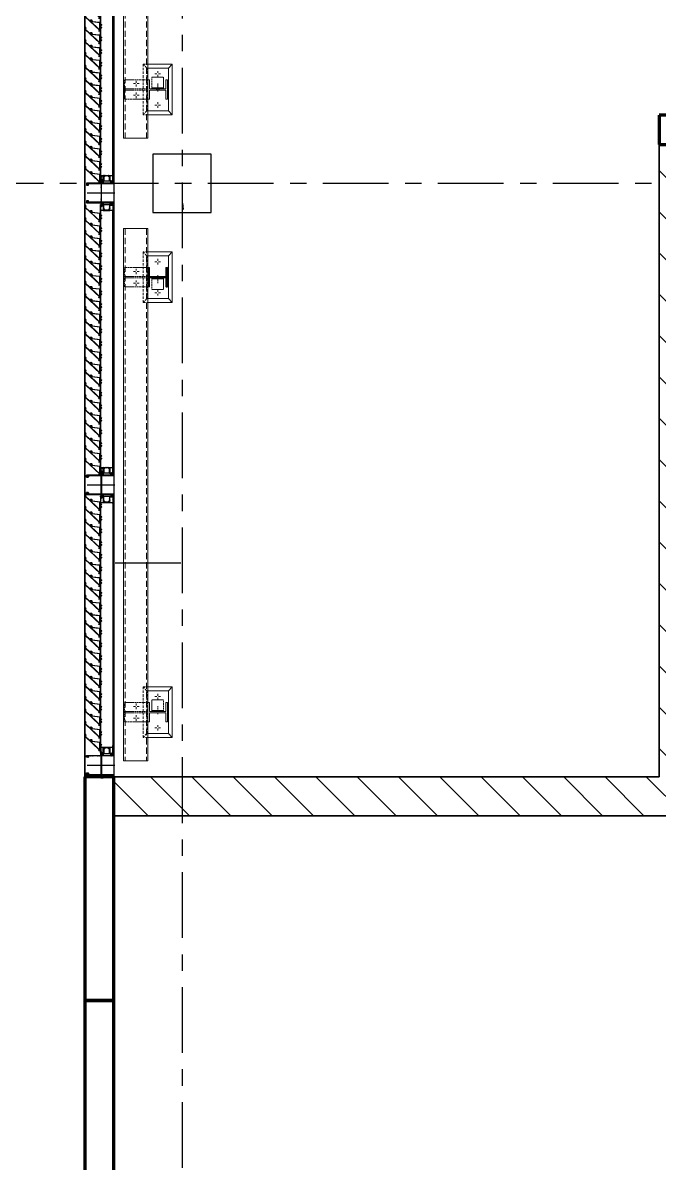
# Model space of a CAD drawing. Header units: millimetres. Extents: x -25371 to 2282244, y -90657 to 147824.
# Drawn here: x 2091231 to 2094498, y 40830 to 46690 of the extents above; entities that cross this region are included whole.
import ezdxf
from ezdxf.enums import TextEntityAlignment as Align

# ---------------------------------------------------------------- set-up
doc = ezdxf.new("R2010")
doc.units = ezdxf.units.MM
doc.set_wipeout_variables(frame=1)
for name, pattern in [('CENTER', [50.8, 31.75, -6.35, 6.35, -6.35]), ('HIDDEN', [9.525, 6.35, -3.175]), ('TA_GL_000.90000', [2.475, 0.9, -0.225, 0.225, -0.225, 0.9]), ('XKITLINE00', [0]), ('XKITLINE02', [4, 2, -2])]:
    doc.linetypes.add(name, pattern=pattern)
for name, color, linetype in [('000 - 0_SYM_DWG_GRIDLINE_MAIN_COLOR_251', 7, 'Continuous'), ('000 - 0_SYM_DWG_SLOPE-SYM_TEXT_COLOR_3', 7, 'Continuous'), ('000 - EXISTING_BUILDING_MAIN_COLOR_1', 7, 'Continuous'), ('000 - EXISTING_BUILDING_MAIN_COLOR_251', 7, 'Continuous'), ('000 - EXISTING_STEEL-STRUCTURE_CUT_COLOR_4', 7, 'Continuous'), ('000 - EXISTING_STEEL-STRUCTURE_HATCH_', 7, 'Continuous'), ('000 - EXISTING_STEEL-STRUCTURE_HIDDEN_', 7, 'Continuous'), ('000 - EXISTING_STEEL-STRUCTURE_MAIN_COLOR_1', 7, 'Continuous'), ('000 - EXISTING_STEEL-STRUCTURE_MAIN_COLOR_2', 7, 'Continuous'), ('000 - EXISTING_STEEL-STRUCTURE_MAIN_COLOR_3', 7, 'Continuous'), ('000 - EXISTING_STEEL-STRUCTURE_WIPEOUT_', 7, 'Continuous'), ('000 - GRID', 7, 'CENTER'), ('010 - ASPG_ACCESSORIES_MAIN_COLOR_1', 7, 'Continuous'), ('010 - ASPG_EXTR_MAIN_COLOR_2', 7, 'Continuous'), ('010 - ASPG_FASTERN_MAIN_COLOR_1', 7, 'Continuous'), ('010 - ASPG_FRAMING_CUT_COLOR_4', 7, 'Continuous'), ('010 - ASPG_FRAMING_HATCH_', 7, 'Continuous'), ('010 - ASPG_FRAMING_MAIN_COLOR_2', 7, 'Continuous'), ('010 - ASPG_FRAMING_SUB_COLOR_2', 7, 'Continuous'), ('010 - ASPG_FRAMING_WIPEOUT_', 7, 'Continuous'), ('BOLT & SCREW', 7, 'Continuous')]:
    doc.layers.add(name, color=color, linetype=linetype)
for name, color, linetype, plot in [('000 - EXISTING_STEEL-STRUCTURE_DEF_SUB', 7, 'Continuous', False), ('010 - ASPG_EXTR_DEF_SUB', 7, 'Continuous', False), ('010 - ASPG_FASTERN_DEF_SUB', 7, 'Continuous', False), ('010 - ASPG_FRAMING_DEF_SUB', 7, 'Continuous', False)]:
    doc.layers.add(name, color=color, linetype=linetype, plot=plot)
doc.layers.add('12-GRID', color=7, linetype='CENTER', lineweight=13)
doc.layers.add('SCREW', color=7, linetype='Continuous', lineweight=5)
doc.styles.add('Arial', font='arial.ttf', dxfattribs={"height": 300})
doc.styles.add('TA', font='', dxfattribs={"height": 4.5})
doc.styles.get('TA').set_extended_font_data('Cordia New')
pattern_1 = [(270, (1257419.24324, -520041.6224), (0.65495992507, -1.1344238721), [0.7562825814, -1.5125651628]), (30, (1257419.24324, -520041.6224), (0.65495992936, 1.1344238696), [0.7562825814, -1.5125651628]), (330, (1257419.24324, -520041.6224), (1.30991985442, -2.48e-09), [-1.5125651628, 0.7562825814])]
pattern_2 = [(315, (1257419.4929, -520021.6224), (1.3369313545, 1.3369313545), []), (45, (1257419.4929, -520021.6224), (-1.3369313545, 1.3369313545), [])]
pattern_3 = [(270, (1257419.4425, -520043.9224), (0.65495992507, -1.1344238721), [0.7562825814, -1.5125651628]), (30, (1257419.4425, -520043.9224), (0.65495992936, 1.1344238696), [0.7562825814, -1.5125651628]), (330, (1257419.4425, -520043.9224), (1.30991985442, -2.48e-09), [-1.5125651628, 0.7562825814])]
pattern_4 = [(315, (1257419.1929, -520023.9224), (1.3369313545, 1.3369313545), []), (45, (1257419.1929, -520023.9224), (-1.3369313545, 1.3369313545), [])]
pattern_5 = [(45, (-24258.22, 8816.59), (-106.066, 106.066), [])]
pattern_6 = [(50, (-30907.75, -2883.4), (728.737, -63.756), [76.2, -838.2]), (355, (-30907.75, -2883.4), (-140.972, 764.228), [60.96, -670.56]), (100.451, (-30847, -2888.7), (587.77, 700.467), [64.76, -712.36]), (46.184, (-30907.75, -2680.2), (1084.316, -168.17), [114.3, -1257.3]), (96.636, (-30817.4, -2694.2), (949.61, 989.71), [97.14, -1068.54]), (351.184, (-30907.8, -2680.2), (949.62, 989.7), [91.44, -1005.84]), (21, (-30806.15, -2731), (606.458, -409.06), [76.2, -838.2]), (326, (-30806.15, -2731), (247.208, 736.753), [60.96, -670.56]), (71.451, (-30755.6, -2765.1), (853.668, 327.685), [64.76, -712.36]), (37.5, (-30907.75, -2883.41), (12.3547, 338.2201), [33.528, -628.904, 33.528, -647.192, -673.1]), (37.5, (-30907.75, -2883.41), (12.3547, 338.2201), [-1343.152, 33.528, -639.572]), (7.5, (-30907.75, -2883.4), (267.279, 400.722), [33.528, -354.584, 33.528, -613.664, -256.54]), (7.5, (-30907.75, -2883.4), (267.279, 400.722), [-1035.304, 33.528, -223.012]), (327.5, (-31134.32, -2883.41), (542.3633, -22.9153), [33.528, -220.472, 33.528, -1810.512]), (327.5, (-31134.32, -2883.41), (542.3633, -22.9153), [-287.528, -758.952, 33.528, -1018.032]), (317.5, (-31235.9, -2883.4), (592.517, 101.707), [33.528, -296.672, 33.528, -1239.52]), (317.5, (-31235.9, -2883.4), (592.517, 101.707), [-363.728, -492.76, 33.528, -713.232])]

# ---------------------------------------------------------------- blocks, each defined once
blk = doc.blocks.new('*U2483')
at = {"layer": '12-GRID', "color": 7, "linetype": 'CENTER'}
for p, q in [((0, -6.2), (0, 2.2)), ((-4.2, -2), (4.2, -2))]:
    blk.add_line(p, q, dxfattribs=at)
at = {"layer": 'BOLT & SCREW', "color": 7}
for p, q in [((-0.6, -1.8), (-1.8, -1.6)), ((-0.6, -2.2), (-1.8, -2.4)), ((-0.5, -1.8), (-0.9, -1.6)), ((-0.5, -2.2), (-0.9, -2.4)), ((-0.2, -1.4), (-0.4, -0.2)), ((-0.2, -1.5), (-0.4, -1.1)), ((-0.2, -2.5), (-0.4, -2.9)), ((-0.2, -2.6), (-0.4, -3.8)), ((0.2, -1.4), (0.4, -0.2)), ((0.2, -1.5), (0.4, -1.1)), ((0.4, -2.9), (0.2, -2.5)), ((0.2, -2.6), (0.4, -3.8)), ((0.5, -1.8), (0.9, -1.6)), ((0.5, -2.2), (0.9, -2.4)), ((0.6, -1.8), (1.8, -1.6)), ((0.6, -2.2), (1.8, -2.4))]:
    blk.add_line(p, q, dxfattribs=at)
for points in [[(-1.8, -1.6), (-0.9, -1.6, 0.414214), (-0.4, -1.1), (-0.4, -0.2), (0.4, -0.2), (0.4, -1.1, 0.414214), (0.9, -1.6), (1.8, -1.6), (1.8, -2.4), (0.9, -2.4, 0.414214), (0.4, -2.9), (0.4, -3.8), (-0.4, -3.8), (-0.4, -2.9, 0.414214), (-0.9, -2.4), (-1.8, -2.4)], [(0.2, -2.5, -0.414214), (0.5, -2.2), (0.6, -2.2), (0.6, -1.8), (0.5, -1.8, -0.414214), (0.2, -1.5), (0.2, -1.4), (-0.2, -1.4), (-0.2, -1.5, -0.414214), (-0.5, -1.8), (-0.6, -1.8), (-0.6, -2.2), (-0.5, -2.2, -0.414214), (-0.2, -2.5), (-0.2, -2.6), (0.2, -2.6)]]:
    blk.add_lwpolyline(points, format="xyb", close=True, dxfattribs=at)
blk.add_circle((0, -2), 3.5, dxfattribs=at)
blk = doc.blocks.new('000_ASPG_TYP_FILES_20260218-010703_FRAME_EXTR_')
at = {"layer": '010 - ASPG_FRAMING_HATCH_'}
h = blk.add_hatch(dxfattribs=at)
h.set_pattern_fill('ANSI32', scale=0.1, angle=180)
edge = h.paths.add_edge_path()
edge.add_line((2, 16), (2, 2))
edge.add_line((2, 2), (39.7, 2))
edge.add_arc((39.7, 1.7), 0.3, 0, 90, ccw=False)
edge.add_line((40, 1.7), (40, 0.3))
edge.add_arc((39.7, 0.3), 0.3, -90, 0, ccw=False)
edge.add_line((39.7, 0), (0.3, 0))
edge.add_arc((0.3, 0.3), 0.3, 180, 270, ccw=False)
edge.add_line((0, 0.3), (0, 17.7))
edge.add_arc((0.3, 17.7), 0.3, 90, 180, ccw=False)
edge.add_line((0.3, 18), (22.6, 18))
edge.add_arc((22.6, 18.5), 0.5, 270, 380.20955)
edge.add_arc((26.2, 19.8), 3.35, 182.06379, 200.20955, ccw=False)
edge.add_arc((23.6, 19.7), 0.76, 2.06379, 182.06379, ccw=False)
edge.add_arc((26.2, 19.8), 1.83, 182.06379, 447.93621)
edge.add_arc((26.3, 22.4), 0.76, 87.93621, 267.93621, ccw=False)
edge.add_arc((26.2, 19.8), 3.35, 69.79045, 87.93621, ccw=False)
edge.add_arc((27.5, 23.4), 0.5, 249.79045, 360)
edge.add_line((28, 23.4), (28, 26.7))
edge.add_line((28, 26.7), (28.5, 27.2))
edge.add_line((28.5, 27.2), (28, 27.7))
edge.add_line((28, 27.7), (28, 38.6))
edge.add_line((28, 38.6), (28.5, 39.1))
edge.add_line((28.5, 39.1), (28, 39.6))
edge.add_line((28, 39.6), (28, 42.9))
edge.add_arc((27.5, 42.9), 0.5, 0, 110.20955)
edge.add_arc((26.2, 46.5), 3.35, 272.06379, 290.20955, ccw=False)
edge.add_arc((26.3, 43.9), 0.76, 92.06379, 272.06379, ccw=False)
edge.add_arc((26.2, 46.5), 1.83, 272.06379, 537.93621)
edge.add_arc((23.6, 46.6), 0.76, 177.93621, 357.93621, ccw=False)
edge.add_arc((26.2, 46.5), 3.35, 159.79045, 177.93621, ccw=False)
edge.add_arc((22.6, 47.8), 0.5, 339.79045, 450)
edge.add_line((22.6, 48.3), (0.3, 48.3))
edge.add_arc((0.3, 48.6), 0.3, 180, 270, ccw=False)
edge.add_line((0, 48.6), (0, 60))
edge.add_arc((0.3, 60), 0.3, 90, 180, ccw=False)
edge.add_line((0.3, 60.3), (5, 60.3))
edge.add_line((5, 60.3), (5, 65))
edge.add_arc((5.3, 65), 0.3, 90, 180, ccw=False)
edge.add_line((5.3, 65.3), (30, 65.3))
edge.add_line((30, 65.3), (30, 63.6))
edge.add_arc((29.7, 63.6), 0.3, -90, 0, ccw=False)
edge.add_line((29.7, 63.3), (7.3, 63.3))
edge.add_arc((7.3, 63), 0.3, 90, 180)
edge.add_line((7, 63), (7, 58.3))
edge.add_line((7, 58.3), (2.3, 58.3))
edge.add_arc((2.3, 58), 0.3, 90, 180)
edge.add_line((2, 58), (2, 50.6))
edge.add_arc((2.3, 50.6), 0.3, 180, 270)
edge.add_line((2.3, 50.3), (29.7, 50.3))
edge.add_arc((29.7, 50), 0.3, 0, 90, ccw=False)
edge.add_line((30, 50), (30, 26.7))
edge.add_line((30, 26.7), (30, 16.3))
edge.add_arc((29.7, 16.3), 0.3, -90, 0, ccw=False)
edge.add_line((29.7, 16), (2, 16))
at = {"layer": '010 - ASPG_FRAMING_CUT_COLOR_4', "color": 7}
blk.add_lwpolyline([(2, 16), (2, 2), (39.7, 2, -0.414214), (40, 1.7), (40, 0.3, -0.414214), (39.7, 0), (0.3, 0, -0.414214), (0, 0.3), (0, 17.7, -0.414214), (0.3, 18), (22.6, 18, 0.52173), (23, 18.7, -0.079342), (22.8, 19.7, -1), (24.3, 19.8, 2.296346), (26.2, 21.7, -1), (26.3, 23.2, -0.079342), (27.3, 23, 0.52173), (28, 23.4), (28, 26.7), (28.5, 27.2), (28, 27.7), (28, 38.6), (28.5, 39.1), (28, 39.6), (28, 42.9, 0.52173), (27.3, 43.3, -0.079342), (26.3, 43.1, -1), (26.2, 44.6, 2.296346), (24.3, 46.5, -1), (22.8, 46.6, -0.079342), (23, 47.6, 0.52173), (22.6, 48.3), (0.3, 48.3, -0.414214), (0, 48.6), (0, 60, -0.414214), (0.3, 60.3), (5, 60.3), (5, 65, -0.414214), (5.3, 65.3), (30, 65.3), (30, 63.6, -0.414214), (29.7, 63.3), (7.3, 63.3, 0.414214), (7, 63), (7, 58.3), (2.3, 58.3, 0.414214), (2, 58), (2, 50.6, 0.414214), (2.3, 50.3), (29.7, 50.3, -0.414214), (30, 50), (30, 26.7), (30, 16.3, -0.414214), (29.7, 16)], format="xyb", close=True, dxfattribs=at)
at = {"color": 7}
for p in [(26.2, 48.5), (26.2, 21.8)]:
    blk.add_blockref('*U2483', p, dxfattribs=at)
blk = doc.blocks.new('*U2490')
at = {"layer": '010 - ASPG_FRAMING_HATCH_', "transparency": 33554585}
h = blk.add_hatch(dxfattribs=at)
h.set_pattern_fill('ANSI32', scale=0.25)
edge = h.paths.add_edge_path()
edge.add_line((2, -50), (2, -75))
edge.add_line((2, -75), (0, -75))
edge.add_line((0, -75), (0, -49))
edge.add_arc((1, -49), 1, 90, 180, ccw=False)
edge.add_line((1, -48), (63, -48))
edge.add_arc((63, -47), 1, 270, 360)
edge.add_line((64, -47), (64, 47))
edge.add_arc((63, 47), 1, 0, 90)
edge.add_line((63, 48), (1, 48))
edge.add_arc((1, 49), 1, 180, 270, ccw=False)
edge.add_line((0, 49), (0, 75))
edge.add_line((0, 75), (2, 75))
edge.add_line((2, 75), (2, 50))
edge.add_line((2, 50), (141, 50))
edge.add_line((141, 50), (141, 41))
edge.add_arc((140, 41), 1, 270, 360, ccw=False)
edge.add_line((140, 40), (132, 40))
edge.add_arc((132, 41), 1, 180, 270, ccw=False)
edge.add_line((131, 41), (131, 47))
edge.add_arc((130, 47), 1, 0, 90)
edge.add_line((130, 48), (67, 48))
edge.add_arc((67, 47), 1, 90, 180)
edge.add_line((66, 47), (66, -47))
edge.add_arc((67, -47), 1, 180, 270)
edge.add_line((67, -48), (130, -48))
edge.add_arc((130, -47), 1, 270, 360)
edge.add_line((131, -47), (131, -41))
edge.add_arc((132, -41), 1, 90, 180, ccw=False)
edge.add_line((132, -40), (140, -40))
edge.add_arc((140, -41), 1, 0, 90, ccw=False)
edge.add_line((141, -41), (141, -50))
edge.add_line((141, -50), (2, -50))
h.paths.add_polyline_path([(139, 48), (139, 42), (133, 42), (133, 48)], flags=16)
h.paths.add_polyline_path([(139, -48), (139, -42), (133, -42), (133, -48)], flags=16)
at = {"layer": '010 - ASPG_FRAMING_HATCH_'}
h = blk.add_hatch(dxfattribs=at)
h.set_pattern_fill('ANSI37', scale=0.595498, angle=-90)
h.set_pattern_definition(pattern_4)
edge = h.paths.add_edge_path()
edge.add_ellipse((11.5, 55), major_axis=(0, -5), ratio=0.644482, start_angle=180, end_angle=360, ccw=False)
edge.add_line((11.5, 60), (2, 60))
edge.add_arc((-7.9, 55), 11.1, -26.79627, 26.79627, ccw=False)
edge.add_line((2, 50), (11.5, 50))
h = blk.add_hatch(dxfattribs=at)
h.set_pattern_fill('HONEY', scale=0.238199, angle=-90)
h.set_pattern_definition(pattern_3)
edge = h.paths.add_edge_path()
edge.add_ellipse((11.8, 55), major_axis=(0, -5), ratio=0.644482, start_angle=0, end_angle=360, ccw=False)
h = blk.add_hatch(dxfattribs=at)
h.set_pattern_fill('HONEY', scale=0.238199, angle=-90)
h.set_pattern_definition(pattern_1)
edge = h.paths.add_edge_path()
edge.add_ellipse((57.5, 55), major_axis=(0, -5), ratio=0.644482, start_angle=0, end_angle=360)
h = blk.add_hatch(dxfattribs=at)
h.set_pattern_fill('ANSI37', scale=0.595498, angle=-90)
h.set_pattern_definition(pattern_2)
edge = h.paths.add_edge_path()
edge.add_ellipse((57.8, 55), major_axis=(0, -5), ratio=0.644482, start_angle=0, end_angle=180)
edge.add_line((57.8, 60), (62, 60))
edge.add_arc((62, 60.3), 0.3, -90, 0)
edge.add_line((62.3, 60.3), (62.3, 61))
edge.add_line((62.3, 61), (61.8, 61.5))
edge.add_line((61.8, 61.5), (62.3, 62))
edge.add_line((62.3, 62), (61.8, 62.5))
edge.add_line((61.8, 62.5), (62.3, 63))
edge.add_line((62.3, 63), (61.8, 63.5))
edge.add_line((61.8, 63.5), (62.3, 64))
edge.add_line((62.3, 64), (62.3, 65))
edge.add_line((62.3, 65), (63.3, 65))
edge.add_line((63.3, 65), (63.8, 65.5))
edge.add_line((63.8, 65.5), (64.3, 65))
edge.add_line((64.3, 65), (64.8, 65.5))
edge.add_line((64.8, 65.5), (65.3, 65))
edge.add_line((65.3, 65), (65.8, 65.5))
edge.add_line((65.8, 65.5), (66.3, 65))
edge.add_line((66.3, 65), (67, 65))
edge.add_arc((67, 65.3), 0.3, -90, 0)
edge.add_line((67.3, 65.3), (67.3, 60))
edge.add_arc((77.2, 55), 11.1, 153.20373, 206.79627)
edge.add_line((67.3, 50), (57.8, 50))
h = blk.add_hatch(dxfattribs=at)
h.set_pattern_fill('ANSI37', scale=0.595498, angle=-90)
h.set_pattern_definition(pattern_4)
edge = h.paths.add_edge_path()
edge.add_ellipse((11.5, -55), major_axis=(0, 5), ratio=0.644482, start_angle=0, end_angle=180)
edge.add_line((11.5, -60), (2, -60))
edge.add_arc((-7.9, -55), 11.1, 333.20373, 386.79627)
edge.add_line((2, -50), (11.5, -50))
h = blk.add_hatch(dxfattribs=at)
h.set_pattern_fill('HONEY', scale=0.238199, angle=-90)
h.set_pattern_definition(pattern_3)
edge = h.paths.add_edge_path()
edge.add_ellipse((11.8, -55), major_axis=(0, 5), ratio=0.644482, start_angle=0, end_angle=360)
h = blk.add_hatch(dxfattribs=at)
h.set_pattern_fill('HONEY', scale=0.238199, angle=-90)
h.set_pattern_definition(pattern_1)
edge = h.paths.add_edge_path()
edge.add_ellipse((57.5, -55), major_axis=(0, 5), ratio=0.644482, start_angle=0, end_angle=360, ccw=False)
h = blk.add_hatch(dxfattribs=at)
h.set_pattern_fill('ANSI37', scale=0.595498, angle=-90)
h.set_pattern_definition(pattern_2)
edge = h.paths.add_edge_path()
edge.add_ellipse((57.8, -55), major_axis=(0, 5), ratio=0.644482, start_angle=180, end_angle=360, ccw=False)
edge.add_line((57.8, -60), (62, -60))
edge.add_arc((62, -60.3), 0.3, 360, 450, ccw=False)
edge.add_line((62.3, -60.3), (62.3, -61))
edge.add_line((62.3, -61), (61.8, -61.5))
edge.add_line((61.8, -61.5), (62.3, -62))
edge.add_line((62.3, -62), (61.8, -62.5))
edge.add_line((61.8, -62.5), (62.3, -63))
edge.add_line((62.3, -63), (61.8, -63.5))
edge.add_line((61.8, -63.5), (62.3, -64))
edge.add_line((62.3, -64), (62.3, -65))
edge.add_line((62.3, -65), (63.3, -65))
edge.add_line((63.3, -65), (63.8, -65.5))
edge.add_line((63.8, -65.5), (64.3, -65))
edge.add_line((64.3, -65), (64.8, -65.5))
edge.add_line((64.8, -65.5), (65.3, -65))
edge.add_line((65.3, -65), (65.8, -65.5))
edge.add_line((65.8, -65.5), (66.3, -65))
edge.add_line((66.3, -65), (67, -65))
edge.add_arc((67, -65.3), 0.3, 360, 450, ccw=False)
edge.add_line((67.3, -65.3), (67.3, -60))
edge.add_arc((77.2, -55), 11.1, 153.20373, 206.79627, ccw=False)
edge.add_line((67.3, -50), (57.8, -50))
at = {"layer": '010 - ASPG_FASTERN_DEF_SUB', "color": 7}
blk.add_point((0, 0), dxfattribs=at)
at = {"layer": '010 - ASPG_FRAMING_CUT_COLOR_4', "color": 7}
blk.add_lwpolyline([(2, -50), (2, -75), (0, -75), (0, -49, -0.414214), (1, -48), (63, -48, 0.414214), (64, -47), (64, 47, 0.414214), (63, 48), (1, 48, -0.414214), (0, 49), (0, 75), (2, 75), (2, 50), (141, 50), (141, 41, -0.414214), (140, 40), (132, 40, -0.414214), (131, 41), (131, 47, 0.414214), (130, 48), (67, 48, 0.414214), (66, 47), (66, -47, 0.414214), (67, -48), (130, -48, 0.414214), (131, -47), (131, -41, -0.414214), (132, -40), (140, -40, -0.414214), (141, -41), (141, -50)], format="xyb", close=True, dxfattribs=at)
for points in [[(139, 48), (139, 42), (133, 42), (133, 48)], [(139, -48), (139, -42), (133, -42), (133, -48)]]:
    blk.add_lwpolyline(points, close=True, dxfattribs=at)
at = {"layer": '010 - ASPG_FRAMING_DEF_SUB', "color": 7, "transparency": 33554508}
blk.add_line((136.5, 0), (-4.5, 0), dxfattribs=at)
at = {"layer": '010 - ASPG_FRAMING_DEF_SUB', "color": 7, "transparency": 33554457}
for points in [[(2, 50), (15, 50), (15, 60), (2, 60)], [(54.3, 50), (67.3, 50), (67.3, 65.5), (54.3, 65.5)], [(2, -50), (15, -50), (15, -60), (2, -60)], [(54.3, -50), (67.3, -50), (67.3, -65.5), (54.3, -65.5)]]:
    blk.add_lwpolyline(points, close=True, dxfattribs=at)
at = {"layer": '010 - ASPG_FRAMING_SUB_COLOR_2', "color": 7}
for points in [[(11.8, 50), (2, 50, 0.238199), (2, 60), (11.8, 60)], [(57.5, 50), (67.3, 50, -0.238199), (67.3, 60), (67.3, 65.3, -0.414214), (67, 65), (66.3, 65), (65.8, 65.5), (65.3, 65), (64.8, 65.5), (64.3, 65), (63.8, 65.5), (63.3, 65), (62.3, 65), (62.3, 64), (61.8, 63.5), (62.3, 63), (61.8, 62.5), (62.3, 62), (61.8, 61.5), (62.3, 61), (62.3, 60.3, -0.414214), (62, 60), (57.5, 60)], [(11.8, -50), (2, -50, -0.238199), (2, -60), (11.8, -60)], [(57.5, -50), (67.3, -50, 0.238199), (67.3, -60), (67.3, -65.3, 0.414214), (67, -65), (66.3, -65), (65.8, -65.5), (65.3, -65), (64.8, -65.5), (64.3, -65), (63.8, -65.5), (63.3, -65), (62.3, -65), (62.3, -64), (61.8, -63.5), (62.3, -63), (61.8, -62.5), (62.3, -62), (61.8, -61.5), (62.3, -61), (62.3, -60.3, 0.414214), (62, -60), (57.5, -60)]]:
    blk.add_lwpolyline(points, format="xyb", dxfattribs=at)
at = {"layer": '010 - ASPG_FRAMING_SUB_COLOR_2', "color": 7, "extrusion": (0, 0, -1)}
for centre, major_axis in [((11.8, 55), (0, -5)), ((57.5, -55), (0, 5))]:
    blk.add_ellipse(centre, major_axis=major_axis, ratio=0.644482, dxfattribs=at)
at = {"layer": '010 - ASPG_FRAMING_SUB_COLOR_2', "color": 7}
for centre, major_axis in [((57.5, 55), (0, -5)), ((11.8, -55), (0, 5))]:
    blk.add_ellipse(centre, major_axis=major_axis, ratio=0.644482, dxfattribs=at)
blk = doc.blocks.new('PZG35-9D5')
at = {"layer": '010 - ASPG_FASTERN_MAIN_COLOR_1', "color": 7}
for p, q in [((-1.4, 0), (-1.4, -1.1)), ((0, 3.7), (0, -10.5)), ((1.4, 0), (1.4, -0.6)), ((-1.9, -1.4), (1.9, -0.9)), ((-1.9, -1.4), (-1.4, -1.1)), ((-1.9, -1.4), (-1.4, -1.7)), ((-1.9, -2.7), (1.9, -2.2)), ((-1.9, -2.7), (-1.4, -2.4)), ((-1.9, -2.7), (-1.4, -3)), ((-1.9, -4), (-1.4, -3.7)), ((-1.9, -4), (-1, -3.9)), ((-1.9, -4), (-1.4, -4.3)), ((-1.4, -1.1), (1.4, -0.6)), ((-1.4, -1.7), (1.4, -1.2)), ((-1.4, -1.7), (-1.4, -2.4)), ((-1.4, -2.4), (1.4, -1.9)), ((-1.4, -3), (1.4, -2.5)), ((-1.4, -3), (-1.4, -3.7)), ((-1.4, -3.7), (-0.8, -3.6)), ((-1.4, -4.3), (-1.4, -8.1)), ((-1.4, -4.3), (-1.2, -4.3)), ((0, -9.5), (-1.4, -8.1)), ((0, -9.5), (1.4, -8.1)), ((0.6, -3.3), (1.4, -3.2)), ((0.7, -3.7), (1.9, -3.5)), ((0.7, -3.9), (1.4, -3.8)), ((0.7, -4.6), (1.4, -4.5)), ((0.7, -5), (1.9, -4.8)), ((0.7, -5.2), (1.4, -5.1)), ((1.9, -0.9), (1.4, -0.6)), ((1.9, -0.9), (1.4, -1.2)), ((1.4, -1.2), (1.4, -1.9)), ((1.9, -2.2), (1.4, -1.9)), ((1.9, -2.2), (1.4, -2.5)), ((1.4, -2.5), (1.4, -3.2)), ((1.9, -3.5), (1.4, -3.2)), ((1.9, -3.5), (1.4, -3.8)), ((1.4, -3.8), (1.4, -4.5)), ((1.9, -4.8), (1.4, -4.5)), ((1.9, -4.8), (1.4, -5.1)), ((1.4, -5.1), (1.4, -8.1))]:
    blk.add_line(p, q, dxfattribs=at)
blk.add_lwpolyline([(0, -9.5), (0.7, -5.2), (0.7, -3.6, 0.417657), (0.4, -3.3, 0.108102), (-0.8, -3.6), (-1.4, -4.7)], format="xyb", dxfattribs=at)
blk = doc.blocks.new('*U2484')
at = {"layer": 'SCREW', "color": 7}
blk.add_lwpolyline([(3, 1.8, 0.09906), (0.8, 2.5), (0.8, 2.3), (-0.8, 2.3), (-0.8, 2.5, 0.09906), (-3, 1.8, 0.266588), (-3.5, 1), (-3.5, 0.2, 0.414214), (-3.3, 0), (3.3, 0, 0.414214), (3.5, 0.2), (3.5, 1, 0.266588)], format="xyb", close=True, dxfattribs=at)
blk.add_blockref('PZG35-9D5', (0, 0), dxfattribs=at)
blk = doc.blocks.new('*U2491')
at = {"color": 7}
blk.add_point((0, 0), dxfattribs=at)
at = {"layer": '010 - ASPG_ACCESSORIES_MAIN_COLOR_1', "color": 7}
blk.add_lwpolyline([(-39.7, -0.6, 0.414214), (-40, -0.9), (-40, -7.4, 0.57735), (-39.7, -7.6), (-36.6, -5.8, 0.767327), (-36.8, -5.3), (-37.9, -5.3, -0.414214), (-38.2, -5), (-38.2, -2.8, -0.414214), (-38, -2.6), (-32.2, -2.6, -0.388879), (-32, -2.8), (-31.8, -4.3, 0.388879), (-31.3, -4.8), (-30.3, -4.8, 0.414214), (-30, -4.5), (-30, -2.9, -0.414214), (-29.7, -2.6), (0.4, -2.6, -0.378969), (3.4, -5.2), (8, -42.5, 0.446593), (11.6, -45.1, -0.489802), (16.1, -48.7), (16.1, -49.4, -0.18248), (15.8, -50, -0.267949), (15.3, -50.2, 1.122115), (15.1, -52.3, 0.405004), (18.1, -49.4), (18.1, -48.7, 0.489805), (11.2, -43.1, -0.446597), (9.9, -42.3), (4.9, -0.8, 0.364176), (4.6, -0.6)], format="xyb", close=True, dxfattribs=at)
at = {"layer": '010 - ASPG_EXTR_DEF_SUB', "color": 7}
for p in [(-40, -0.5), (43.4, -76.9), (43.4, -77.5)]:
    blk.add_point(p, dxfattribs=at)
at = {"layer": '010 - ASPG_EXTR_MAIN_COLOR_2', "color": 7}
blk.add_lwpolyline([(11.4, -48.2), (11.5, -47.4), (12.2, -47.6), (12.3, -46.8, -0.535538), (14.2, -49.2, 0.991572), (15.7, -49.6, 1.157025), (8.8, -48.8, -0.688558), (8.3, -49), (-17.1, -22.2), (-32.3, -6.1), (-32.3, -2.9, 0.414312), (-32.6, -2.6), (-37.5, -2.6, 0.414116), (-37.8, -2.9), (-37.8, -4.3, 0.414214), (-37.5, -4.6), (-36, -4.6, -0.205895), (-35.8, -4.7), (33.2, -77.5), (43.1, -77.5, 0.668179), (43.4, -77), (40.5, -74.2, 0.668179), (40, -74.4), (40, -76), (33.9, -76), (11.9, -52.8, -0.558354), (12.1, -52, 0.766275), (12, -50.4, -0.438583), (10.7, -48.1)], format="xyb", close=True, dxfattribs=at)
at = {"layer": 'SCREW', "color": 7, "rotation": 180}
for p in [(-21.6, -2.5), (-8.2, -2.5)]:
    blk.add_blockref('*U2484', p, dxfattribs=at)
blk = doc.blocks.new('*U338')
at = {"color": 7}
blk.add_wipeout([(1440, 4), (60, 4), (60, 69.3), (1440, 69.3)], dxfattribs=at).dxf.layer = '010 - ASPG_FRAMING_WIPEOUT_'
blk.add_point((60, 69.5), dxfattribs=at)
at = {"layer": '010 - ASPG_FRAMING_MAIN_COLOR_2', "color": 7}
blk.add_lwpolyline([(1410, 69.3), (90, 69.3), (90, 6), (1410, 6)], close=True, dxfattribs=at)
at = {"layer": '010 - ASPG_FRAMING_SUB_COLOR_2', "color": 7}
for points in [[(1440, 4), (60, 4), (60, 69.3), (1440, 69.3)], [(60, 2), (60, 4), (1440, 4), (1440, 2)]]:
    blk.add_lwpolyline(points, close=True, dxfattribs=at)
at = {"color": 7, "transparency": 33554559, "xscale": -1, "rotation": 270}
for p in [(0, 0), (1500, 0)]:
    blk.add_blockref('*U2490', p, dxfattribs=at)
at = {"color": 7, "xscale": -1, "rotation": 180}
for p in [(91.8, 69.3), (156.8, 69.3), (221.8, 69.3), (286.8, 69.3), (351.8, 69.3), (416.8, 69.3), (481.8, 69.3), (546.8, 69.3), (611.8, 69.3), (676.8, 69.3), (741.8, 69.3), (806.8, 69.3), (871.8, 69.3), (936.8, 69.3), (1001.8, 69.3), (1066.8, 69.3), (1131.8, 69.3), (1196.8, 69.3), (1261.8, 69.3), (1326.8, 69.3), (1391.8, 69.3)]:
    blk.add_blockref('*U2491', p, dxfattribs=at)
at = {"color": 7}
blk.add_blockref('000_ASPG_TYP_FILES_20260218-010703_FRAME_EXTR_', (60, 4), dxfattribs=at)
at = {"color": 7, "xscale": -1}
blk.add_blockref('000_ASPG_TYP_FILES_20260218-010703_FRAME_EXTR_', (1440, 4), dxfattribs=at)
blk = doc.blocks.new('*U337')
at = {"color": 7}
blk.add_wipeout([(1380, 4), (60, 4), (60, 69.3), (1380, 69.3)], dxfattribs=at).dxf.layer = '010 - ASPG_FRAMING_WIPEOUT_'
blk.add_point((60, 69.5), dxfattribs=at)
at = {"layer": '010 - ASPG_FRAMING_MAIN_COLOR_2', "color": 7}
blk.add_lwpolyline([(1350, 69.3), (90, 69.3), (90, 6), (1350, 6)], close=True, dxfattribs=at)
at = {"layer": '010 - ASPG_FRAMING_SUB_COLOR_2', "color": 7}
for points in [[(1380, 4), (60, 4), (60, 69.3), (1380, 69.3)], [(60, 2), (60, 4), (1380, 4), (1380, 2)]]:
    blk.add_lwpolyline(points, close=True, dxfattribs=at)
at = {"color": 7, "transparency": 33554559, "xscale": -1, "rotation": 270}
for p in [(0, 0), (1440, 0)]:
    blk.add_blockref('*U2490', p, dxfattribs=at)
at = {"color": 7, "rotation": 180}
for p in [(91.8, 69.3), (156.8, 69.3), (221.8, 69.3), (286.8, 69.3), (351.8, 69.3), (416.8, 69.3), (481.8, 69.3), (546.8, 69.3), (611.8, 69.3), (676.8, 69.3), (741.8, 69.3), (806.8, 69.3), (871.8, 69.3), (936.8, 69.3), (1001.8, 69.3), (1066.8, 69.3), (1131.8, 69.3), (1196.8, 69.3), (1261.8, 69.3), (1326.8, 69.3)]:
    blk.add_blockref('*U2491', p, dxfattribs=at)
at = {"color": 7}
blk.add_blockref('000_ASPG_TYP_FILES_20260218-010703_FRAME_EXTR_', (60, 4), dxfattribs=at)
at = {"color": 7, "xscale": -1}
blk.add_blockref('000_ASPG_TYP_FILES_20260218-010703_FRAME_EXTR_', (1380, 4), dxfattribs=at)
blk = doc.blocks.new('C-1-VS01_REV00_20260616-005436_LOPF_ASPG')
at = {"color": 7, "zscale": -1}
blk.add_blockref('*U338', (5100, 12050), dxfattribs=at)
at = {"color": 7, "xscale": -1, "zscale": -1}
blk.add_blockref('*U337', (5100, 12050), dxfattribs=at)
at = {"color": 7, "zscale": -1}
blk.add_blockref('*U338', (6600, 12050), dxfattribs=at)
blk = doc.blocks.new('DPA_Rectangular - 300 x 300mm-V69-2505-01 EGRESS LEVEL PLAN')
at = {"layer": '000 - EXISTING_BUILDING_MAIN_COLOR_1', "lineweight": 9}
h = blk.add_hatch(dxfattribs=at)
h.set_pattern_fill('FP_17', style=0, pattern_type=2)
h.set_pattern_definition(pattern_6)
h.paths.add_polyline_path([(150, -150), (150, 150), (-150, 150), (-150, -150)])
h = blk.add_hatch(dxfattribs=at)
h.set_pattern_fill('FP_17', style=0, pattern_type=2)
h.set_pattern_definition(pattern_6)
h.paths.add_polyline_path([(150, -150), (150, 150), (-150, 150), (-150, -150)])
at = {"layer": '000 - EXISTING_BUILDING_MAIN_COLOR_1', "color": 7}
for p, q in [((150, 150), (-150, 150)), ((-150, 150), (-150, -150)), ((150, -150), (150, 150)), ((-150, -150), (150, -150))]:
    blk.add_line(p, q, dxfattribs=at)
blk = doc.blocks.new('System Panel - DPA-AR_Facade_Solid Panel 150mm-5074316-2505-01 EGRESS LEVEL PLAN')
at = {"layer": '000 - EXISTING_BUILDING_MAIN_COLOR_1', "color": 7, "lineweight": 70}
for p, q in [((750, 200), (-750, 200)), ((-750, 200), (-750, 50)), ((750, 50), (750, 200)), ((-750, 50), (750, 50))]:
    blk.add_line(p, q, dxfattribs=at)
blk = doc.blocks.new('System Panel - DPA-AR_Facade_Solid Panel 150mm-5074317-2505-01 EGRESS LEVEL PLAN')
at = {"layer": '000 - EXISTING_BUILDING_MAIN_COLOR_1', "color": 7, "lineweight": 70}
for p, q in [((574.9, 200), (-574.9, 200)), ((-574.9, 200), (-574.9, 50)), ((574.9, 50), (574.9, 200)), ((-574.9, 50), (574.9, 50))]:
    blk.add_line(p, q, dxfattribs=at)
blk = doc.blocks.new('System Panel - DPA-AR_Facade_Solid Panel 150mm-5093015-2505-01 EGRESS LEVEL PLAN')
at = {"layer": '000 - EXISTING_BUILDING_MAIN_COLOR_1', "color": 7, "lineweight": 70}
for p, q in [((50, -50), (-50, -50)), ((-50, -50), (-50, -200)), ((50, -200), (50, -50)), ((-50, -200), (50, -200))]:
    blk.add_line(p, q, dxfattribs=at)
blk = doc.blocks.new('A$C4b8f3cd2')
at = {"layer": '000 - EXISTING_BUILDING_MAIN_COLOR_251', "lineweight": 9}
h = blk.add_hatch(dxfattribs=at)
h.set_pattern_fill('FP_3', style=0, pattern_type=2)
h.set_pattern_definition(pattern_5)
h.paths.add_polyline_path([(3599.8, 9050), (3599.8, 12050), (3399.8, 12050), (3399.8, 9050)])
h = blk.add_hatch(dxfattribs=at)
h.set_pattern_fill('FP_3', style=0, pattern_type=2)
h.set_pattern_definition(pattern_5)
h.paths.add_polyline_path([(3599.8, 9050), (6849.5, 9050), (6849.5, 9250), (3599.8, 9250)])
at = {"layer": '000 - EXISTING_BUILDING_MAIN_COLOR_1', "color": 7}
for p, q in [((-18643, 12200), (9849.1, 12200)), ((9849.1, 12200), (-18643, 12200)), ((-18643, 12200), (9849.1, 12200)), ((3399.8, 12200), (-900, 12200)), ((9849.1, 12200), (3599.8, 12200)), ((3599.8, 12200), (3599.8, 9250)), ((9699.1, 12050), (-24482.7, 12050)), ((3399.8, 12050), (3399.8, 9050)), ((3599.8, 12050), (3399.8, 12050)), ((3399.8, 12050), (3599.8, 12050)), ((3399.8, 3350), (3399.8, 12050)), ((3599.8, 9250), (3599.8, 12050)), ((3599.8, 9250), (6849.5, 9250)), ((6849.5, 9250), (3599.8, 9250)), ((6849.5, 9050), (6849.5, 9250))]:
    blk.add_line(p, q, dxfattribs=at)
for name, p in [('System Panel - DPA-AR_Facade_Solid Panel 150mm-5074316-2505-01 EGRESS LEVEL PLAN', (1700, 12000)), ('System Panel - DPA-AR_Facade_Solid Panel 150mm-5074317-2505-01 EGRESS LEVEL PLAN', (3024.9, 12000)), ('DPA_Rectangular - 300 x 300mm-V69-2505-01 EGRESS LEVEL PLAN', (6649.5, 11700))]:
    blk.add_blockref(name, p, dxfattribs=at)
at = {"layer": '000 - EXISTING_BUILDING_MAIN_COLOR_1', "color": 7, "rotation": 89.99999999999991}
blk.add_blockref('System Panel - DPA-AR_Facade_Solid Panel 150mm-5093015-2505-01 EGRESS LEVEL PLAN', (6799.5, 9200), dxfattribs=at)
blk = doc.blocks.new('*U332')
at = {"layer": '000 - 0_SYM_DWG_GRIDLINE_MAIN_COLOR_251', "color": 7, "linetype": 'ByBlock', "ltscale": 5}
blk.add_line((2, 0), (-307.656, 0), dxfattribs=at)
at = {"color": 7, "style": 'TA', "flags": 1}
blk.add_attdef('LOCATION', (6, -6), '', height=4.5, rotation=270, dxfattribs=at)
at = {"layer": '000 - 0_SYM_DWG_SLOPE-SYM_TEXT_COLOR_3', "color": 7, "style": 'Arial'}
blk.add_attdef('GRID-HEAD', text='', height=4, rotation=270, dxfattribs=at).set_placement((21.736, 0), align=Align.MIDDLE_CENTER)
blk = doc.blocks.new('*U333')
at = {"layer": '000 - 0_SYM_DWG_GRIDLINE_MAIN_COLOR_251', "color": 7, "linetype": 'ByBlock', "ltscale": 5}
blk.add_line((2, 0), (-340.667, 0), dxfattribs=at)
at = {"color": 7, "style": 'TA', "flags": 1}
blk.add_attdef('LOCATION', (6, -6), '', height=4.5, rotation=270, dxfattribs=at)
at = {"layer": '000 - 0_SYM_DWG_SLOPE-SYM_TEXT_COLOR_3', "color": 7, "style": 'Arial'}
blk.add_attdef('GRID-HEAD', text='', height=4, rotation=360, dxfattribs=at).set_placement((21.736, 0), align=Align.MIDDLE_CENTER)
blk = doc.blocks.new('C-1-VS01_REV00_20260615-121114_LOPF_DIMS')
at = {"layer": '000 - GRID', "color": 7, "linetype": 'TA_GL_000.90000', "xscale": 75, "yscale": 75, "zscale": 75, "rotation": 90}
blk.add_blockref('*U332', (6650, 13780), dxfattribs=at)
at = {"layer": '000 - GRID', "color": 7, "linetype": 'TA_GL_000.90000', "xscale": 75, "yscale": 75, "zscale": 75}
blk.add_blockref('*U333', (13000, 11700), dxfattribs=at)
blk = doc.blocks.new('*U2190')
at = {"layer": '000 - EXISTING_STEEL-STRUCTURE_HIDDEN_', "color": 7, "linetype": 'XKITLINE00', "lineweight": 0}
for p, q in [((-80, 64), (-80, 54.7)), ((-80, 64), (-80, 54.7)), ((80, 64), (80, 54.7)), ((80, 64), (80, 54.7)), ((2155, 64), (2155, 54.7)), ((2155, 64), (2155, 54.7)), ((2315, 64), (2315, 54.7)), ((2315, 64), (2315, 54.7)), ((-94, 50), (-84.7, 50)), ((-94, 50), (-84.7, 50)), ((-80, 36), (-80, 45.3)), ((-80, 36), (-80, 45.3)), ((-66, 50), (-75.3, 50)), ((-66, 50), (-75.3, 50)), ((66, 50), (75.3, 50)), ((66, 50), (75.3, 50)), ((80, 36), (80, 45.3)), ((80, 36), (80, 45.3)), ((94, 50), (84.7, 50)), ((94, 50), (84.7, 50)), ((2141, 50), (2150.3, 50)), ((2141, 50), (2150.3, 50)), ((2155, 36), (2155, 45.3)), ((2155, 36), (2155, 45.3)), ((2169, 50), (2159.7, 50)), ((2169, 50), (2159.7, 50)), ((2301, 50), (2310.3, 50)), ((2301, 50), (2310.3, 50)), ((2315, 36), (2315, 45.3)), ((2315, 36), (2315, 45.3)), ((2329, 50), (2319.7, 50)), ((2329, 50), (2319.7, 50))]:
    blk.add_line(p, q, dxfattribs=at)
at = {"layer": '000 - EXISTING_STEEL-STRUCTURE_HIDDEN_', "color": 7, "linetype": 'XKITLINE02', "lineweight": 0}
for p, q in [((3, 69.5), (8, 69.5)), ((2232, 69.5), (2227, 69.5)), ((-10.9, 50), (32, 50)), ((3, 57), (-3, 57)), ((-3, 57), (3, 57)), ((3, 43), (-3, 43)), ((-3, 43), (3, 43)), ((3, 30.5), (8, 30.5)), ((2245.9, 50), (2203, 50)), ((2232, 30.5), (2227, 30.5)), ((2232, 57), (2238, 57)), ((2238, 57), (2232, 57)), ((2232, 43), (2238, 43)), ((2238, 43), (2232, 43))]:
    blk.add_line(p, q, dxfattribs=at)
at = {"layer": '000 - EXISTING_STEEL-STRUCTURE_MAIN_COLOR_2', "color": 7, "lineweight": 0}
for p, q in [((-130, 125), (-110, 105)), ((130, 125), (110, 105)), ((2105, 125), (2125, 105)), ((2365, 125), (2345, 105))]:
    blk.add_line(p, q, dxfattribs=at)
at = {"color": 7}
blk.add_wipeout([(-250, 0), (-250, -125), (2485, -125), (2485, 0)], dxfattribs=at).dxf.layer = '000 - EXISTING_STEEL-STRUCTURE_WIPEOUT_'
at = {"layer": '000 - EXISTING_STEEL-STRUCTURE_HATCH_'}
h = blk.add_hatch(dxfattribs=at)
h.set_pattern_fill('ANSI32', scale=0.1)
h.set_pattern_definition([(45, (1467.49, -0.0012), (-0.6735192, 0.6735192), []), (45, (1467.939, -0.0012), (-0.6735192, 0.6735192), [])])
h.paths.add_polyline_path([(2285, 0), (2285, 8), (2238, 8), (2238, 92), (2285, 92), (2285, 100), (2185, 100), (2185, 92), (2232, 92), (2232, 8), (2185, 8), (2185, 0)])
at = {"layer": '000 - EXISTING_STEEL-STRUCTURE_CUT_COLOR_4', "color": 7, "lineweight": 0}
for points in [[(-50, 0), (-50, 8), (-3, 8), (-3, 92), (-50, 92), (-50, 100), (50, 100), (50, 92), (3, 92), (3, 8), (50, 8), (50, 0)], [(2285, 0), (2285, 8), (2238, 8), (2238, 92), (2285, 92), (2285, 100), (2185, 100), (2185, 92), (2232, 92), (2232, 8), (2185, 8), (2185, 0)]]:
    blk.add_lwpolyline(points, close=True, dxfattribs=at)
at = {"layer": '000 - EXISTING_STEEL-STRUCTURE_DEF_SUB', "color": 7}
blk.add_line((767.5, -168.2), (767.5, 168.2), dxfattribs=at)
at = {"layer": '000 - EXISTING_STEEL-STRUCTURE_HATCH_', "color": 7, "linetype": 'XKITLINE02', "lineweight": 0}
for p, q in [((-3, 0), (-3, -120)), ((3, 0), (3, -120)), ((2232, 0), (2232, -120)), ((2238, 0), (2238, -120))]:
    blk.add_line(p, q, dxfattribs=at)
for points in [[(50, 0), (50, -120), (-50, -120), (-50, 0)], [(2185, 0), (2185, -120), (2285, -120), (2285, 0)]]:
    blk.add_lwpolyline(points, dxfattribs=at)
at = {"layer": '000 - EXISTING_STEEL-STRUCTURE_HIDDEN_', "color": 7, "linetype": 'XKITLINE02', "lineweight": 0}
for p, q in [((2232, 80), (2232, 20)), ((2238, 80), (2238, 20)), ((2285, 0), (2185, 0)), ((2238, -30), (2232, -30))]:
    blk.add_line(p, q, dxfattribs=at)
at = {"layer": '000 - EXISTING_STEEL-STRUCTURE_HIDDEN_', "color": 7, "linetype": 'HIDDEN', "lineweight": 0, "ltscale": 5}
for p, q in [((2485, -8), (-250, -8)), ((2485, -117), (-250, -117))]:
    blk.add_line(p, q, dxfattribs=at)
at = {"layer": '000 - EXISTING_STEEL-STRUCTURE_HIDDEN_', "color": 7, "linetype": 'HIDDEN', "lineweight": 0, "ltscale": 2}
for p, q in [((-110, -5), (-130, -25)), ((110, -5), (130, -25)), ((2125, -5), (2105, -25)), ((2345, -5), (2365, -25))]:
    blk.add_line(p, q, dxfattribs=at)
at = {"layer": '000 - EXISTING_STEEL-STRUCTURE_HIDDEN_', "color": 7, "linetype": 'XKITLINE00', "lineweight": 0}
for p, q in [((-30, -46), (-30, -55.3)), ((-3, -30), (3, -30)), ((30, -46), (30, -55.3)), ((2205, -46), (2205, -55.3)), ((2265, -46), (2265, -55.3)), ((-44, -60), (-34.7, -60)), ((-30, -74), (-30, -64.7)), ((-16, -60), (-25.3, -60)), ((16, -60), (25.3, -60)), ((30, -74), (30, -64.7)), ((44, -60), (34.7, -60)), ((2191, -60), (2200.3, -60)), ((2205, -74), (2205, -64.7)), ((2219, -60), (2209.7, -60)), ((2251, -60), (2260.3, -60)), ((2265, -74), (2265, -64.7)), ((2279, -60), (2269.7, -60))]:
    blk.add_line(p, q, dxfattribs=at)
at = {"layer": '000 - EXISTING_STEEL-STRUCTURE_HIDDEN_', "color": 7, "linetype": 'HIDDEN', "lineweight": 0, "ltscale": 2}
for points in [[(-130, 0), (-130, -25), (130, -25), (130, 0)], [(-110, 0), (-110, -5), (110, -5), (110, 0)], [(2365, 0), (2365, -25), (2105, -25), (2105, 0)], [(2345, 0), (2345, -5), (2125, -5), (2125, 0)]]:
    blk.add_lwpolyline(points, dxfattribs=at)
at = {"layer": '000 - EXISTING_STEEL-STRUCTURE_MAIN_COLOR_1', "color": 7, "linetype": 'XKITLINE02', "lineweight": 0}
for p, q in [((8, 20), (8, 80)), ((2227, 20), (2227, 80))]:
    blk.add_line(p, q, dxfattribs=at)
for points in [[(3, 20), (63, 20), (63, 80), (3, 80)], [(2232, 20), (2172, 20), (2172, 80), (2232, 80)]]:
    blk.add_lwpolyline(points, dxfattribs=at)
at = {"layer": '000 - EXISTING_STEEL-STRUCTURE_MAIN_COLOR_2', "color": 7, "lineweight": 0}
for points in [[(130, 0), (130, 125), (-130, 125), (-130, 0)], [(2105, 0), (2105, 125), (2365, 125), (2365, 0)], [(110, 0), (110, 105), (-110, 105), (-110, 0)], [(2125, 0), (2125, 105), (2345, 105), (2345, 0)]]:
    blk.add_lwpolyline(points, dxfattribs=at)
at = {"layer": '000 - EXISTING_STEEL-STRUCTURE_MAIN_COLOR_3', "color": 7, "lineweight": 0}
blk.add_lwpolyline([(-250, 0), (-250, -125), (2485, -125), (2485, 0), (-250, 0)], close=True, dxfattribs=at)
blk = doc.blocks.new('*U2192')
at = {"layer": '000 - EXISTING_STEEL-STRUCTURE_HIDDEN_', "color": 7, "linetype": 'XKITLINE00', "lineweight": 0}
for p, q in [((-80, 64), (-80, 54.7)), ((-80, 64), (-80, 54.7)), ((80, 64), (80, 54.7)), ((80, 64), (80, 54.7)), ((1857.3, 64), (1857.3, 54.7)), ((1857.3, 64), (1857.3, 54.7)), ((2017.3, 64), (2017.3, 54.7)), ((2017.3, 64), (2017.3, 54.7)), ((-94, 50), (-84.7, 50)), ((-94, 50), (-84.7, 50)), ((-80, 36), (-80, 45.3)), ((-80, 36), (-80, 45.3)), ((-66, 50), (-75.3, 50)), ((-66, 50), (-75.3, 50)), ((66, 50), (75.3, 50)), ((66, 50), (75.3, 50)), ((80, 36), (80, 45.3)), ((80, 36), (80, 45.3)), ((94, 50), (84.7, 50)), ((94, 50), (84.7, 50)), ((1843.3, 50), (1852.6, 50)), ((1843.3, 50), (1852.6, 50)), ((1857.3, 36), (1857.3, 45.3)), ((1857.3, 36), (1857.3, 45.3)), ((1871.3, 50), (1862, 50)), ((1871.3, 50), (1862, 50)), ((2003.3, 50), (2012.6, 50)), ((2003.3, 50), (2012.6, 50)), ((2017.3, 36), (2017.3, 45.3)), ((2017.3, 36), (2017.3, 45.3)), ((2031.3, 50), (2022, 50)), ((2031.3, 50), (2022, 50))]:
    blk.add_line(p, q, dxfattribs=at)
at = {"layer": '000 - EXISTING_STEEL-STRUCTURE_HIDDEN_', "color": 7, "linetype": 'XKITLINE02', "lineweight": 0}
for p, q in [((3, 69.5), (8, 69.5)), ((1934.3, 69.5), (1929.3, 69.5)), ((-10.9, 50), (32, 50)), ((3, 57), (-3, 57)), ((-3, 57), (3, 57)), ((3, 43), (-3, 43)), ((-3, 43), (3, 43)), ((3, 30.5), (8, 30.5)), ((1948.2, 50), (1905.3, 50)), ((1934.3, 30.5), (1929.3, 30.5)), ((1934.3, 57), (1940.3, 57)), ((1940.3, 57), (1934.3, 57)), ((1934.3, 43), (1940.3, 43)), ((1940.3, 43), (1934.3, 43))]:
    blk.add_line(p, q, dxfattribs=at)
at = {"layer": '000 - EXISTING_STEEL-STRUCTURE_MAIN_COLOR_2', "color": 7, "lineweight": 0}
for p, q in [((-130, 125), (-110, 105)), ((130, 125), (110, 105)), ((1807.3, 125), (1827.3, 105)), ((2067.3, 125), (2047.3, 105))]:
    blk.add_line(p, q, dxfattribs=at)
at = {"color": 7}
blk.add_wipeout([(-250, 0), (-250, -125), (2445, -125), (2445, 0)], dxfattribs=at).dxf.layer = '000 - EXISTING_STEEL-STRUCTURE_WIPEOUT_'
at = {"layer": '000 - EXISTING_STEEL-STRUCTURE_HATCH_'}
h = blk.add_hatch(dxfattribs=at)
h.set_pattern_fill('ANSI32', scale=0.1)
h.set_pattern_definition([(45, (1169.79, -0.0012), (-0.6735192, 0.6735192), []), (45, (1170.239, -0.0012), (-0.6735192, 0.6735192), [])])
h.paths.add_polyline_path([(1987.3, 0), (1987.3, 8), (1940.3, 8), (1940.3, 92), (1987.3, 92), (1987.3, 100), (1887.3, 100), (1887.3, 92), (1934.3, 92), (1934.3, 8), (1887.3, 8), (1887.3, 0)])
at = {"layer": '000 - EXISTING_STEEL-STRUCTURE_CUT_COLOR_4', "color": 7, "lineweight": 0}
for points in [[(-50, 0), (-50, 8), (-3, 8), (-3, 92), (-50, 92), (-50, 100), (50, 100), (50, 92), (3, 92), (3, 8), (50, 8), (50, 0)], [(1987.3, 0), (1987.3, 8), (1940.3, 8), (1940.3, 92), (1987.3, 92), (1987.3, 100), (1887.3, 100), (1887.3, 92), (1934.3, 92), (1934.3, 8), (1887.3, 8), (1887.3, 0)]]:
    blk.add_lwpolyline(points, close=True, dxfattribs=at)
at = {"layer": '000 - EXISTING_STEEL-STRUCTURE_DEF_SUB', "color": 7}
blk.add_line((767.5, -168.2), (767.5, 168.2), dxfattribs=at)
at = {"layer": '000 - EXISTING_STEEL-STRUCTURE_HATCH_', "color": 7, "linetype": 'XKITLINE02', "lineweight": 0}
for p, q in [((-3, 0), (-3, -120)), ((3, 0), (3, -120)), ((1934.3, 0), (1934.3, -120)), ((1940.3, 0), (1940.3, -120))]:
    blk.add_line(p, q, dxfattribs=at)
for points in [[(50, 0), (50, -120), (-50, -120), (-50, 0)], [(1887.3, 0), (1887.3, -120), (1987.3, -120), (1987.3, 0)]]:
    blk.add_lwpolyline(points, dxfattribs=at)
at = {"layer": '000 - EXISTING_STEEL-STRUCTURE_HIDDEN_', "color": 7, "linetype": 'XKITLINE02', "lineweight": 0}
for p, q in [((1934.3, 80), (1934.3, 20)), ((1940.3, 80), (1940.3, 20)), ((1987.3, 0), (1887.3, 0)), ((1940.3, -30), (1934.3, -30))]:
    blk.add_line(p, q, dxfattribs=at)
at = {"layer": '000 - EXISTING_STEEL-STRUCTURE_HIDDEN_', "color": 7, "linetype": 'HIDDEN', "lineweight": 0, "ltscale": 5}
for p, q in [((2445, -8), (-250, -8)), ((2445, -117), (-250, -117))]:
    blk.add_line(p, q, dxfattribs=at)
at = {"layer": '000 - EXISTING_STEEL-STRUCTURE_HIDDEN_', "color": 7, "linetype": 'HIDDEN', "lineweight": 0, "ltscale": 2}
for p, q in [((-110, -5), (-130, -25)), ((110, -5), (130, -25)), ((1827.3, -5), (1807.3, -25)), ((2047.3, -5), (2067.3, -25))]:
    blk.add_line(p, q, dxfattribs=at)
at = {"layer": '000 - EXISTING_STEEL-STRUCTURE_HIDDEN_', "color": 7, "linetype": 'XKITLINE00', "lineweight": 0}
for p, q in [((-30, -46), (-30, -55.3)), ((-3, -30), (3, -30)), ((30, -46), (30, -55.3)), ((1907.3, -46), (1907.3, -55.3)), ((1967.3, -46), (1967.3, -55.3)), ((-44, -60), (-34.7, -60)), ((-30, -74), (-30, -64.7)), ((-16, -60), (-25.3, -60)), ((16, -60), (25.3, -60)), ((30, -74), (30, -64.7)), ((44, -60), (34.7, -60)), ((1893.3, -60), (1902.6, -60)), ((1907.3, -74), (1907.3, -64.7)), ((1921.3, -60), (1912, -60)), ((1953.3, -60), (1962.6, -60)), ((1967.3, -74), (1967.3, -64.7)), ((1981.3, -60), (1972, -60))]:
    blk.add_line(p, q, dxfattribs=at)
at = {"layer": '000 - EXISTING_STEEL-STRUCTURE_HIDDEN_', "color": 7, "linetype": 'HIDDEN', "lineweight": 0, "ltscale": 2}
for points in [[(-130, 0), (-130, -25), (130, -25), (130, 0)], [(-110, 0), (-110, -5), (110, -5), (110, 0)], [(2067.3, 0), (2067.3, -25), (1807.3, -25), (1807.3, 0)], [(2047.3, 0), (2047.3, -5), (1827.3, -5), (1827.3, 0)]]:
    blk.add_lwpolyline(points, dxfattribs=at)
at = {"layer": '000 - EXISTING_STEEL-STRUCTURE_MAIN_COLOR_1', "color": 7, "linetype": 'XKITLINE02', "lineweight": 0}
for p, q in [((8, 20), (8, 80)), ((1929.3, 20), (1929.3, 80))]:
    blk.add_line(p, q, dxfattribs=at)
for points in [[(3, 20), (63, 20), (63, 80), (3, 80)], [(1934.3, 20), (1874.3, 20), (1874.3, 80), (1934.3, 80)]]:
    blk.add_lwpolyline(points, dxfattribs=at)
at = {"layer": '000 - EXISTING_STEEL-STRUCTURE_MAIN_COLOR_2', "color": 7, "lineweight": 0}
for points in [[(130, 0), (130, 125), (-130, 125), (-130, 0)], [(1807.3, 0), (1807.3, 125), (2067.3, 125), (2067.3, 0)], [(110, 0), (110, 105), (-110, 105), (-110, 0)], [(1827.3, 0), (1827.3, 105), (2047.3, 105), (2047.3, 0)]]:
    blk.add_lwpolyline(points, dxfattribs=at)
at = {"layer": '000 - EXISTING_STEEL-STRUCTURE_MAIN_COLOR_3', "color": 7, "lineweight": 0}
blk.add_lwpolyline([(-250, 0), (-250, -125), (2445, -125), (2445, 0), (-250, 0)], close=True, dxfattribs=at)
blk = doc.blocks.new('C-1-VS01_REV00_20260628-183840_LOPF_STEEL-FRAME_')
at = {"layer": '000 - EXISTING_STEEL-STRUCTURE_MAIN_COLOR_1', "color": 7, "xscale": -1, "rotation": 180}
for name, p in [('*U2190', (3932, 11875)), ('*U2192', (7132, 11875))]:
    blk.add_blockref(name, p, dxfattribs=at)

msp = doc.modelspace()

# ---------------------------------------------------------------- block references
at = {"color": 7, "rotation": 89.99999999999999}
msp.add_blockref('C-1-VS01_REV00_20260616-005436_LOPF_ASPG', (2103748.229, 39215.793), dxfattribs=at)

# ---------------------------------------------------------------- next in the draw order: block references
for name in ['C-1-VS01_REV00_20260615-121114_LOPF_DIMS', 'A$C4b8f3cd2']:
    msp.add_blockref(name, (2103748.229, 39215.793), dxfattribs=at)

# ---------------------------------------------------------------- next in the draw order: block references
msp.add_blockref('C-1-VS01_REV00_20260628-183840_LOPF_STEEL-FRAME_', (2103748.229, 39215.793), dxfattribs=at)

doc.saveas('drawing.dxf')
